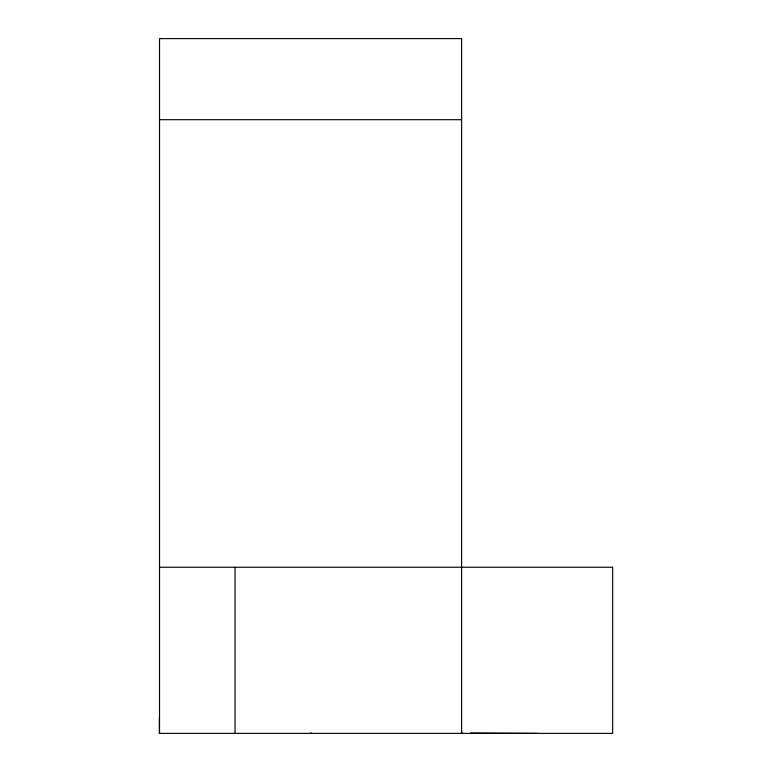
<?xml version="1.0" encoding="UTF-8"?>
<svg xmlns="http://www.w3.org/2000/svg" width="772" height="772" viewBox="0 0 772 772"><rect width="100%" height="100%" fill="white"/><g stroke="black" fill="none" stroke-linecap="round" stroke-linejoin="round"><path stroke-width="1.16" d="M462.37 732.966L461.617 733.4L461.617 38.6L159.534 38.6L159.534 733.381M310.556 733.371L311.386 733.004M159.534 119.699L461.617 119.699M159.534 567.237L612.65 567.237L612.65 733.381L159.35 733.381L159.35 718.278M470.814 733.014L537.138 733.381M235.055 567.237L235.055 733.381"/></g></svg>
